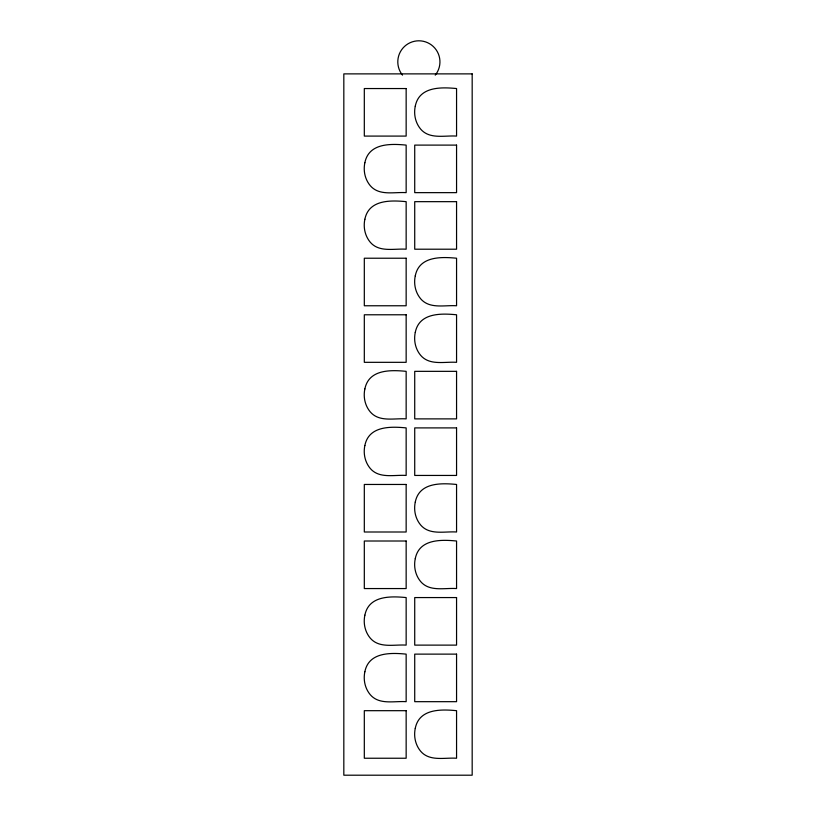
<?xml version="1.0" encoding="UTF-8"?>
<svg xmlns="http://www.w3.org/2000/svg" width="816" height="816" viewBox="0 0 816 816"><rect width="100%" height="100%" fill="white"/><g stroke="black" fill="none" stroke-linecap="round" stroke-linejoin="round"><path stroke-width="1.22" d="M402.502 75.143A21.073 21.073 0 0 1 404.501 46.461A21.073 21.073 0 0 1 433.245 46.461A21.073 21.073 0 0 1 435.244 75.143M364.864 162.721C363.14 170.728 364.976 179.377 370.28 185.691C379.236 196.146 394.261 191.831 406.154 192.647L406.154 145.105C390.476 143.575 368.761 143.075 364.864 162.721M364.864 219.28C363.14 227.287 364.976 235.936 370.28 242.25C379.236 252.705 394.261 248.38 406.154 249.206L406.154 201.664C390.476 200.134 368.761 199.634 364.864 219.28M364.864 388.957C363.14 396.964 364.976 405.613 370.28 411.917C379.236 422.382 394.261 418.057 406.154 418.883L406.154 371.341C390.476 369.811 368.761 369.301 364.864 388.957M364.864 445.516C363.14 453.523 364.976 462.162 370.28 468.476C379.236 478.941 394.261 474.616 406.154 475.442L406.154 427.9C390.476 426.37 368.761 425.86 364.864 445.516M415.273 106.162C413.549 114.169 415.385 122.818 420.679 129.132C429.634 139.587 444.669 135.272 456.562 136.088L456.562 88.546C440.885 87.026 419.169 86.516 415.273 106.162M364.864 615.193C363.14 623.189 364.976 631.839 370.28 638.153C379.236 648.608 394.261 644.293 406.154 645.119L406.154 597.567C390.476 596.047 368.761 595.537 364.864 615.193M364.864 671.752C363.14 679.748 364.976 688.398 370.28 694.712C379.236 705.167 394.261 700.852 406.154 701.678L406.154 654.126C390.476 652.606 368.761 652.096 364.864 671.752M415.273 275.839C413.549 283.846 415.385 292.495 420.679 298.809C429.634 309.264 444.669 304.939 456.562 305.765L456.562 258.223C440.885 256.693 419.169 256.193 415.273 275.839M415.273 332.398C413.549 340.405 415.385 349.054 420.679 355.358C429.634 365.823 444.669 361.498 456.562 362.324L456.562 314.782C440.885 313.252 419.169 312.752 415.273 332.398M415.273 502.075C413.549 510.071 415.385 518.721 420.679 525.035C429.634 535.5 444.669 531.175 456.562 532.001L456.562 484.459C440.885 482.929 419.169 482.419 415.273 502.075M415.273 558.634C413.549 566.63 415.385 575.28 420.679 581.594C429.634 592.049 444.669 587.734 456.562 588.56L456.562 541.008C440.885 539.488 419.169 538.978 415.273 558.634M415.273 728.311C413.549 736.307 415.385 744.957 420.679 751.271C429.634 761.726 444.669 757.411 456.562 758.237L456.562 710.685C440.885 709.165 419.169 708.655 415.273 728.311M472.178 73.879L343.822 73.879L343.822 775.2L472.178 775.2L472.178 73.879M406.154 88.546L364.313 88.546L364.313 136.088L406.154 136.088L406.154 88.546M456.562 145.105L414.722 145.105L414.722 192.647L456.562 192.647L456.562 145.105M456.562 201.664L414.722 201.664L414.722 249.206L456.562 249.206L456.562 201.664M406.154 258.223L364.313 258.223L364.313 305.765L406.154 305.765L406.154 258.223M406.154 314.782L364.313 314.782L364.313 362.324L406.154 362.324L406.154 314.782M456.562 371.341L414.722 371.341L414.722 418.883L456.562 418.883L456.562 371.341M456.562 427.9L414.722 427.9L414.722 475.442L456.562 475.442L456.562 427.9M406.154 484.459L364.313 484.459L364.313 532.001L406.154 532.001L406.154 484.459M406.154 541.008L364.313 541.008L364.313 588.56L406.154 588.56L406.154 541.008M456.562 597.567L414.722 597.567L414.722 645.119L456.562 645.119L456.562 597.567M456.562 654.126L414.722 654.126L414.722 701.678L456.562 701.678L456.562 654.126M406.154 710.685L364.313 710.685L364.313 758.237L406.154 758.237L406.154 710.685"/></g></svg>
